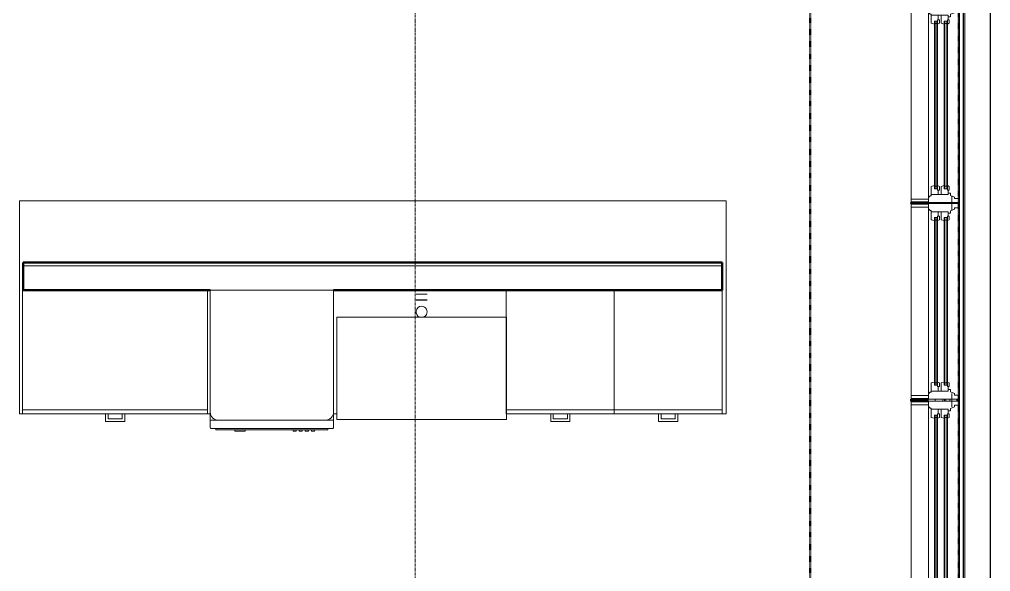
# Model space of a CAD drawing. Header units: inches. Extents: x -4218 to -1830, y 9767 to 12426.
# Drawn here: x -2250.3 to -2061.4, y 11899.3 to 12006.6 of the extents above; entities that cross this region are included whole.
import ezdxf

# ---------------------------------------------------------------- set-up
doc = ezdxf.new("R2010")
doc.units = ezdxf.units.IN
doc.header["$MEASUREMENT"] = 0
doc.linetypes.add('Dash 1_16_', pattern=[0.125, 0.0625, -0.0625])
doc.linetypes.add('Grid Line 1_2_', pattern=[0.875, 0.5, -0.125, 0.125, -0.125])
for name, color, linetype, lineweight in [('0-1', 7, 'Continuous', 5), ('0-2', 10, 'Continuous', 9), ('A-GLAZ-1', 151, 'Continuous', 9), ('A-GLAZ-2', 151, 'Continuous', 20), ('A-WALL', 113, 'Continuous', 13), ('A-WALL-1', 7, 'Continuous', 50), ('A-WALL-2', 250, 'Continuous', 13), ('A-WALL-4', 252, 'Continuous', 9), ('A-WALL-7', 113, 'Continuous', 9), ('A-WALL-8', 113, 'Continuous', 50), ('C-PROP-LINE-1', 91, 'Dash 1_16_', 50), ('P-SANR-FIXT-1', 10, 'Continuous', 9), ('P-SANR-FIXT-2', 252, 'Continuous', 9), ('Q-CASE-3', 10, 'Continuous', 9), ('Q-SPCQ-1', 10, 'Continuous', 9), ('S-GRID-1', 1, 'Grid Line 1_2_', 9)]:
    doc.layers.add(name, color=color, linetype=linetype, lineweight=lineweight)

# ---------------------------------------------------------------- blocks, each defined once
blk = doc.blocks.new('Dishwasher_15404 - 34_ counter-547918-BACKGROUND - RCP - 3RD FLOOR')
at = {"layer": 'Q-SPCQ-1'}
for p, q in [((0, 24), (23.68, 24)), ((0, 0), (0, 24)), ((23.68, 24), (25.25, 24)), ((25.25, 24), (26.68, 24)), ((25.25, 24), (25.25, 22.43)), ((26.87, 23.8), (26.87, 0.2)), ((26.87, 22.91), (27.12, 22.91)), ((27.12, 21.39), (27.12, 22.91)), ((25.25, 22.43), (25.25, 1.57)), ((27.12, 20.19), (27.12, 21.39)), ((27.12, 20.28), (27.37, 20.28)), ((27.12, 3.81), (27.12, 20.19)), ((27.12, 19.69), (27.37, 19.69)), ((27.12, 19.1), (27.37, 19.1)), ((27.37, 19.69), (27.37, 20.28)), ((27.37, 18.51), (27.37, 19.1)), ((27.12, 18.51), (27.37, 18.51)), ((27.12, 17.92), (27.37, 17.92)), ((27.12, 17.33), (27.37, 17.33)), ((27.37, 17.33), (27.37, 17.92)), ((27.12, 16.74), (27.37, 16.74)), ((27.12, 16.15), (27.37, 16.15)), ((27.37, 16.15), (27.37, 16.74)), ((27.37, 6.79), (27.12, 6.79)), ((27.37, 5.81), (27.37, 6.79)), ((27.37, 4.82), (27.37, 5.81)), ((27.12, 4.82), (27.37, 4.82)), ((27.12, 2.61), (27.12, 3.81)), ((27.12, 1.09), (27.12, 2.61)), ((23.68, 0), (0, 0)), ((25.25, 1.57), (25.25, 0)), ((26.87, 1.09), (27.12, 1.09)), ((25.25, 0), (23.68, 0)), ((26.68, 0), (25.25, 0))]:
    blk.add_line(p, q, dxfattribs=at)
for centre, radius, start, end in [((23.68, 22.43), 1.57, 360, 90), ((23.68, 22.43), 1.57, 32.077, 42.3359), ((23.68, 22.43), 1.57, 17.8182, 27.5266), ((23.68, 22.43), 1.57, 360, 13.6425), ((26.68, 23.8), 0.197, 360, 90), ((23.68, 1.57), 1.57, 270, 360), ((23.68, 1.57), 1.57, 317.6641, 327.923), ((23.68, 1.57), 1.57, 332.4734, 342.1818), ((23.68, 1.57), 1.57, 346.3575, 360), ((26.68, 0.2), 0.197, 270, 360), ((26.68, 0.2), 0.197, 270, 345)]:
    blk.add_arc(centre, radius, start, end, dxfattribs=at)
blk = doc.blocks.new('Base Cabinet 3 Drawer 230 - Base Cabinet 3 Drawer 230 21_-2578998-BACKGROUND - RCP - 3RD FLOOR')
at = {"layer": 'Q-CASE-3'}
for p, q in [((-1.14, 24), (-1.14, 25.5)), ((-1.14, 25.5), (2.61, 25.5)), ((2.11, 25), (-0.64, 25)), ((-0.64, 24), (-0.64, 25)), ((2.11, 24), (2.11, 25)), ((2.61, 25.5), (2.61, 24)), ((-9.76, 24), (11.24, 24)), ((-9.76, 23.25), (-9.76, 24)), ((11.24, 23.25), (-9.76, 23.25)), ((-9.76, 23.25), (-9.76, 0)), ((-1.14, 24), (-0.64, 24)), ((2.61, 24), (2.11, 24)), ((11.24, 24), (11.24, 23.25)), ((11.24, 0), (11.24, 23.25)), ((-9.76, 0), (11.24, 0))]:
    blk.add_line(p, q, dxfattribs=at)
blk = doc.blocks.new('Base Cabinet 3 Drawer 230 - Base Cabinet 3 Drawer 230 36_-2567960-BACKGROUND - RCP - 3RD FLOOR')
at = {"layer": 'Q-CASE-3'}
for p, q in [((-1.14, 24), (-1.14, 25.5)), ((-1.14, 25.5), (2.61, 25.5)), ((2.11, 25), (-0.64, 25)), ((-0.64, 24), (-0.64, 25)), ((2.11, 24), (2.11, 25)), ((2.61, 25.5), (2.61, 24)), ((-17.26, 24), (18.74, 24)), ((-17.26, 23.25), (-17.26, 24)), ((18.74, 23.25), (-17.26, 23.25)), ((-17.26, 23.25), (-17.26, 0)), ((-1.14, 24), (-0.64, 24)), ((2.61, 24), (2.11, 24)), ((18.74, 24), (18.74, 23.25)), ((18.74, 0), (18.74, 23.25)), ((-17.26, 0), (18.74, 0))]:
    blk.add_line(p, q, dxfattribs=at)
blk = doc.blocks.new('kitchen_faucet_14143 - kitchen_faucet_14143-V23-BACKGROUND - RCP - 3RD FLOOR')
at = {"layer": 'P-SANR-FIXT-2'}
for p, q in [((2.26, 0), (2.26, 1.08)), ((2.34, 1.08), (2.34, -1.08)), ((3.44, -1.08), (3.44, 1.08)), ((2.26, -0.94), (2.26, 0)), ((2.26, -1.08), (2.26, -0.94))]:
    blk.add_line(p, q, dxfattribs=at)
at = {"layer": 'P-SANR-FIXT-2', "flags": 128}
blk.add_lwpolyline([(-1, 0.62), (-0.96, 0.61), (-0.92, 0.6)], dxfattribs=at)
at = {"layer": 'P-SANR-FIXT-2'}
for start, end in [(0, 159.9003), (240, 0), (200.0997, 240)]:
    blk.add_arc((0, 0), 1.08, start, end, dxfattribs=at)
blk = doc.blocks.new('Stainless Steel Farmhous Kitchen Sink - Stainless Steel Farmhous Kitchen Sink-2552578-BACKGROUND - RCP - 3RD FLOOR')
at = {"layer": 'P-SANR-FIXT-1'}
for p, q in [((-33, 22.2), (0, 22.2)), ((-33, 2.25), (-33, 22.2)), ((0, 22.2), (0, 2.25)), ((0, 2.25), (-33, 2.25))]:
    blk.add_line(p, q, dxfattribs=at)
blk = doc.blocks.new('CTR - 1st Phase - Unit Layouts_rvt-1-BACKGROUND - RCP - 3RD FLOOR')
at = {"layer": 'A-WALL-1'}
for p, q in [((-2249.58, 11953.95), (-2249.58, 11959.33)), ((-2249.58, 11959.33), (-2113.58, 11959.33)), ((-2113.58, 11959.33), (-2113.58, 11953.95)), ((-2213.21, 11953.95), (-2249.58, 11953.95)), ((-2113.58, 11953.95), (-2189.21, 11953.95))]:
    blk.add_line(p, q, dxfattribs=at)
at = {"layer": 'A-WALL-2'}
blk.add_line((-2249.58, 11958.7), (-2113.58, 11958.7), dxfattribs=at)
at = {"layer": 'A-WALL-4'}
for p, q in [((-2249.58, 11959.33), (-2249.58, 11953.95)), ((-2249.58, 11959.33), (-2113.58, 11959.33)), ((-2113.58, 11959.33), (-2113.58, 11953.95)), ((-2213.21, 11953.95), (-2249.58, 11953.95)), ((-2113.58, 11953.95), (-2189.21, 11953.95))]:
    blk.add_line(p, q, dxfattribs=at)
at = {"layer": 'A-WALL-7'}
for p, q in [((-2112.8, 11971.33), (-2250.33, 11971.33)), ((-2250.33, 11971.33), (-2250.33, 11929.95)), ((-2250.33, 11929.95), (-2250.33, 11971.33)), ((-2250.33, 11971.33), (-2112.8, 11971.33)), ((-2112.8, 11929.95), (-2112.8, 11971.33)), ((-2112.8, 11971.33), (-2112.8, 11929.95)), ((-2250.33, 11929.95), (-2233.58, 11929.95)), ((-2233.58, 11929.95), (-2250.33, 11929.95)), ((-2233.58, 11929.95), (-2233.08, 11929.95)), ((-2233.08, 11929.95), (-2230.33, 11929.95)), ((-2230.33, 11929.95), (-2233.08, 11929.95)), ((-2230.33, 11929.95), (-2229.83, 11929.95)), ((-2229.83, 11929.95), (-2213.21, 11929.95)), ((-2213.21, 11929.95), (-2229.83, 11929.95)), ((-2189.21, 11929.95), (-2188.58, 11929.95)), ((-2188.58, 11929.95), (-2189.21, 11929.95)), ((-2155.58, 11929.95), (-2146.96, 11929.95)), ((-2146.96, 11929.95), (-2155.58, 11929.95)), ((-2146.96, 11929.95), (-2146.46, 11929.95)), ((-2146.46, 11929.95), (-2143.71, 11929.95)), ((-2143.71, 11929.95), (-2146.46, 11929.95)), ((-2143.71, 11929.95), (-2143.21, 11929.95)), ((-2143.21, 11929.95), (-2125.96, 11929.95)), ((-2125.96, 11929.95), (-2143.21, 11929.95)), ((-2125.96, 11929.95), (-2125.46, 11929.95)), ((-2125.46, 11929.95), (-2122.71, 11929.95)), ((-2122.71, 11929.95), (-2125.46, 11929.95)), ((-2122.71, 11929.95), (-2122.21, 11929.95)), ((-2122.21, 11929.95), (-2112.8, 11929.95)), ((-2112.8, 11929.95), (-2122.21, 11929.95))]:
    blk.add_line(p, q, dxfattribs=at)
at = {"layer": '0-2'}
for name, p, rotation in [('Base Cabinet 3 Drawer 230 - Base Cabinet 3 Drawer 230 36_-2567960-BACKGROUND - RCP - 3RD FLOOR', (-2230.97, 11953.95), 180), ('Dishwasher_15404 - 34_ counter-547918-BACKGROUND - RCP - 3RD FLOOR', (-2213.21, 11953.95), 269.9999999998009), ('kitchen_faucet_14143 - kitchen_faucet_14143-V23-BACKGROUND - RCP - 3RD FLOOR', (-2172.08, 11949.76), 89.99999999997081), ('Base Cabinet 3 Drawer 230 - Base Cabinet 3 Drawer 230 21_-2578998-BACKGROUND - RCP - 3RD FLOOR', (-2144.35, 11953.95), 180), ('Base Cabinet 3 Drawer 230 - Base Cabinet 3 Drawer 230 21_-2578998-BACKGROUND - RCP - 3RD FLOOR', (-2123.35, 11953.95), 180), ('Stainless Steel Farmhous Kitchen Sink - Stainless Steel Farmhous Kitchen Sink-2552578-BACKGROUND - RCP - 3RD FLOOR', (-2188.58, 11951), 180)]:
    blk.add_blockref(name, p, dxfattribs=dict(at, rotation=rotation))
blk = doc.blocks.new('Basic Wall _ EXT - FIBER CEMENT - LARGE - 1hr - ___-2162456-BACKGROUND - RCP - 3RD FLOOR')
at = {"layer": 'A-WALL-7'}
for p, q in [((-2066.68, 11247.39), (-2066.68, 12118.59)), ((-2066.67, 11247.39), (-2066.67, 12118.59)), ((-2066.67, 11247.39), (-2066.67, 12118.59)), ((-2066.66, 11247.39), (-2066.66, 12118.59)), ((-2066.64, 11247.39), (-2066.64, 12118.59)), ((-2066.64, 11247.39), (-2066.64, 12118.59)), ((-2066.34, 12118.59), (-2066.34, 11247.39)), ((-2069.3, 11970.99), (-2069.3, 11970.8)), ((-2069.3, 11970.8), (-2069.3, 11970.99)), ((-2069.27, 11970.8), (-2069.27, 11970.99)), ((-2069.27, 11970.8), (-2069.27, 11970.99)), ((-2069.3, 11932.78), (-2069.3, 11932.4)), ((-2069.3, 11932.4), (-2069.3, 11932.78)), ((-2069.27, 11932.4), (-2069.27, 11932.77)), ((-2069.27, 11932.4), (-2069.27, 11932.77))]:
    blk.add_line(p, q, dxfattribs=at)
blk = doc.blocks.new('Basic Wall _ EXT - FIBER CEMENT - SMALL - 1hr - ___-2145930-BACKGROUND - RCP - 3RD FLOOR')
at = {"layer": 'A-WALL-7'}
for p, q in [((-2061.44, 12125.07), (-2061.44, 11240.9)), ((-2061.44, 11240.9), (-2061.44, 12125.07)), ((-2061.36, 11240.83), (-2061.36, 12125.15)), ((-2061.36, 11240.83), (-2061.36, 12125.15)), ((-2067.46, 11247.39), (-2067.46, 12009.39)), ((-2067.39, 11247.39), (-2067.39, 12009.39)), ((-2075.45, 11970.99), (-2075.45, 11970.8)), ((-2075.45, 11970.8), (-2075.45, 11970.99)), ((-2075.25, 11970.8), (-2075.25, 11970.99)), ((-2075.25, 11970.8), (-2075.25, 11970.99)), ((-2075.17, 11970.8), (-2075.17, 11970.99)), ((-2075.17, 11970.8), (-2075.17, 11970.99)), ((-2070.35, 11970.8), (-2070.35, 11970.99)), ((-2070.35, 11970.8), (-2070.35, 11970.99)), ((-2067.92, 11970.82), (-2067.92, 11970.99)), ((-2067.92, 11970.82), (-2067.92, 11970.99)), ((-2067.92, 11970.82), (-2067.92, 11970.99)), ((-2075.45, 11932.78), (-2075.45, 11932.4)), ((-2075.45, 11932.4), (-2075.45, 11932.78)), ((-2075.25, 11932.4), (-2075.25, 11932.78)), ((-2075.25, 11932.4), (-2075.25, 11932.78)), ((-2075.17, 11932.4), (-2075.17, 11932.78)), ((-2075.17, 11932.4), (-2075.17, 11932.78)), ((-2070.35, 11932.4), (-2070.35, 11932.78)), ((-2070.35, 11932.4), (-2070.35, 11932.78)), ((-2067.92, 11932.43), (-2067.92, 11932.78)), ((-2067.92, 11932.43), (-2067.92, 11932.78)), ((-2067.92, 11932.43), (-2067.92, 11932.78))]:
    blk.add_line(p, q, dxfattribs=at)
blk = doc.blocks.new('Window-Double_Hung-Andersen-400_Series-Tilt_Wash - DOUBLE HUNG - COTTAGE - 3RD FLOOR-2888628-BACKGROUND - RCP - 3RD FLOOR')
at = {"layer": 'A-GLAZ-1'}
for p, q in [((-16.29, 2.31), (-15.7, 2.31)), ((-16.29, 1.94), (-15.7, 1.94)), ((-15.82, 2.31), (-15.82, 1.94)), ((-15.7, 2.44), (15.7, 2.44)), ((-15.7, 2.31), (15.7, 2.31)), ((-15.7, 1.94), (15.7, 1.94)), ((16.29, 2.31), (15.7, 2.31)), ((16.29, 1.94), (15.7, 1.94)), ((15.82, 2.31), (15.82, 1.94)), ((-16.29, 0.38), (-15.7, 0.38)), ((-15.82, 0.38), (-15.82, 0)), ((-15.7, 1.81), (15.7, 1.81)), ((-15.7, 0.5), (15.7, 0.5)), ((-15.7, 0.38), (15.7, 0.38)), ((16.29, 0.38), (15.7, 0.38)), ((15.82, 0.38), (15.82, 0)), ((18.95, -1.25), (-18.95, -1.25)), ((-18.95, -1.25), (-18.95, -4.63)), ((-18.32, -1.25), (-18.32, -4.63)), ((-16.29, 0), (-15.7, 0)), ((-15.7, 0), (15.7, 0)), ((-15.7, -0.13), (15.7, -0.13)), ((16.29, 0), (15.7, 0)), ((18.32, -1.25), (18.32, -4.63)), ((18.95, -4.63), (18.95, -1.25)), ((-19.01, -2.63), (-19.01, -4.13)), ((-19.01, -2.63), (-18.95, -2.63)), ((18.95, -2.63), (19.01, -2.63)), ((19.01, -4.13), (19.01, -2.63)), ((-19.01, -4.13), (-18.95, -4.13)), ((-18.95, -4.63), (18.95, -4.63)), ((18.95, -4.13), (19.01, -4.13))]:
    blk.add_line(p, q, dxfattribs=at)
at = {"layer": 'A-GLAZ-2'}
for p, q in [((19.01, 4.62), (-19.01, 4.62)), ((-19.01, 4.62), (-19.01, -1.25)), ((-18.2, 4.62), (-18.2, 3.81)), ((-18.2, 3.81), (-17.92, 3.81)), ((-17.92, 3.81), (-17.61, 3)), ((17.92, 3.81), (17.61, 3)), ((18.2, 3.81), (17.92, 3.81)), ((18.2, 4.62), (18.2, 3.81)), ((19.01, -1.25), (19.01, 4.62)), ((-19.01, 3.25), (-20.51, 3.25)), ((-17.61, 3), (-17.14, 3)), ((-17.42, 2.56), (-16.57, 2.56)), ((-17.42, 2.56), (-17.42, -0.75)), ((-17.14, 3), (-17.14, 2.56)), ((-15.86, 2.78), (-16.57, 2.78)), ((-16.57, 2.44), (-16.57, 2.78)), ((-15.7, 2.44), (-16.57, 2.44)), ((-16.29, 2.44), (-16.29, 1.81)), ((-15.86, 2.78), (-15.7, 2.44)), ((15.86, 2.78), (15.7, 2.44)), ((15.7, 2.44), (16.57, 2.44)), ((15.86, 2.78), (16.57, 2.78)), ((16.29, 2.44), (16.29, 1.81)), ((16.57, 2.44), (16.57, 2.78)), ((17.42, 2.56), (16.57, 2.56)), ((17.14, 3), (17.14, 2.56)), ((17.61, 3), (17.14, 3)), ((17.42, 2.56), (17.42, -0.75)), ((19.01, 3.25), (20.51, 3.25)), ((-17.42, 1.19), (-15.86, 1.19)), ((-17.42, 0.62), (-16.57, 0.62)), ((-15.86, 0.84), (-16.57, 0.84)), ((-16.57, 0.5), (-16.57, 0.84)), ((-15.7, 0.5), (-16.57, 0.5)), ((-15.7, 1.81), (-16.29, 1.81)), ((-16.29, 0.5), (-16.29, -0.13)), ((-15.86, 1.19), (-15.7, 1.81)), ((-15.86, 0.84), (-15.7, 0.5)), ((15.7, 1.81), (16.29, 1.81)), ((15.86, 1.19), (15.7, 1.81)), ((15.86, 0.84), (15.7, 0.5)), ((15.7, 0.5), (16.57, 0.5)), ((17.42, 1.19), (15.86, 1.19)), ((15.86, 0.84), (16.57, 0.84)), ((16.29, 0.5), (16.29, -0.13)), ((16.57, 0.5), (16.57, 0.84)), ((17.42, 0.62), (16.57, 0.62)), ((-19.01, -1.25), (19.01, -1.25)), ((-17.67, -0.97), (-18, -1.25)), ((-17.67, -0.97), (-17.67, -0.75)), ((-17.67, -0.75), (-15.86, -0.75)), ((-15.7, -0.13), (-16.29, -0.13)), ((-15.86, -0.75), (-15.7, -0.13)), ((15.7, -0.13), (16.29, -0.13)), ((15.86, -0.75), (15.7, -0.13)), ((17.67, -0.75), (15.86, -0.75)), ((17.67, -0.97), (17.67, -0.75)), ((17.67, -0.97), (18, -1.25))]:
    blk.add_line(p, q, dxfattribs=at)
blk = doc.blocks.new('Family - ___-2835860-BACKGROUND - RCP - 3RD FLOOR')
at = {"layer": 'C-PROP-LINE-1'}
blk.add_line((-2067.55, 11247.39), (-2067.55, 12118.59), dxfattribs=at)
blk = doc.blocks.new('Family - ___-2835903-BACKGROUND - RCP - 3RD FLOOR')
at = {"layer": 'C-PROP-LINE-1'}
blk.add_line((-2096.45, 11276.29), (-2096.45, 12089.69), dxfattribs=at)
blk = doc.blocks.new('Family - ___-2835932-BACKGROUND - RCP - 3RD FLOOR')
at = {"layer": 'C-PROP-LINE-1'}
blk.add_line((-2067.55, 11247.39), (-2067.55, 12118.59), dxfattribs=at)

msp = doc.modelspace()

# ---------------------------------------------------------------- linework, layer by layer
at = {"layer": 'A-WALL'}
for p, q in [((-2070.67, 11970.99), (-2070.67, 11970.8)), ((-2070.05, 11970.99), (-2070.05, 11970.8)), ((-2069.3, 11970.99), (-2069.3, 11970.8)), ((-2067.8, 11970.99), (-2067.8, 11970.8)), ((-2070.67, 11932.78), (-2070.67, 11932.4)), ((-2070.05, 11932.78), (-2070.05, 11932.4)), ((-2069.3, 11932.78), (-2069.3, 11932.4)), ((-2067.8, 11932.78), (-2067.8, 11932.4))]:
    msp.add_line(p, q, dxfattribs=at)
at = {"layer": 'A-WALL-7'}
for p, q in [((-2076.8, 11971.05), (-2076.8, 11970.74)), ((-2076.17, 11970.96), (-2076.17, 11970.8)), ((-2072.17, 11970.99), (-2072.17, 11970.8)), ((-2076.8, 11932.84), (-2076.8, 11932.34)), ((-2076.17, 11932.78), (-2076.17, 11932.4)), ((-2072.17, 11932.78), (-2072.17, 11932.4))]:
    msp.add_line(p, q, dxfattribs=at)
at = {"layer": 'A-WALL-8'}
for p, q in [((-2076.8, 11970.8), (-2076.8, 11970.99)), ((-2076.8, 11970.99), (-2073.42, 11970.99)), ((-2073.42, 11970.8), (-2076.8, 11970.8)), ((-2067.55, 11970.99), (-2067.55, 11970.8)), ((-2076.8, 11932.4), (-2076.8, 11932.78)), ((-2076.8, 11932.78), (-2073.42, 11932.78)), ((-2073.42, 11932.4), (-2076.8, 11932.4)), ((-2067.55, 11932.78), (-2067.55, 11932.4))]:
    msp.add_line(p, q, dxfattribs=at)
at = {"layer": 'S-GRID-1'}
msp.add_line((-2173.32, 9836.18), (-2173.32, 12376.81), dxfattribs=at)

# ---------------------------------------------------------------- block references
at = {"layer": '0-1'}
msp.add_blockref('CTR - 1st Phase - Unit Layouts_rvt-1-BACKGROUND - RCP - 3RD FLOOR', (0, 0), dxfattribs=at)
at = {"layer": 'A-GLAZ-1', "rotation": 269.9999999999999}
for p in [(-2072.17, 11990), (-2072.17, 11951.79), (-2072.17, 11913.39)]:
    msp.add_blockref('Window-Double_Hung-Andersen-400_Series-Tilt_Wash - DOUBLE HUNG - COTTAGE - 3RD FLOOR-2888628-BACKGROUND - RCP - 3RD FLOOR', p, dxfattribs=at)
at = {"layer": 'A-WALL-7'}
for name in ['Basic Wall _ EXT - FIBER CEMENT - SMALL - 1hr - ___-2145930-BACKGROUND - RCP - 3RD FLOOR', 'Basic Wall _ EXT - FIBER CEMENT - LARGE - 1hr - ___-2162456-BACKGROUND - RCP - 3RD FLOOR']:
    msp.add_blockref(name, (0, 0), dxfattribs=at)
at = {"layer": 'C-PROP-LINE-1'}
for name in ['Family - ___-2835860-BACKGROUND - RCP - 3RD FLOOR', 'Family - ___-2835932-BACKGROUND - RCP - 3RD FLOOR', 'Family - ___-2835903-BACKGROUND - RCP - 3RD FLOOR']:
    msp.add_blockref(name, (0, 0), dxfattribs=at)

doc.saveas('drawing.dxf')
